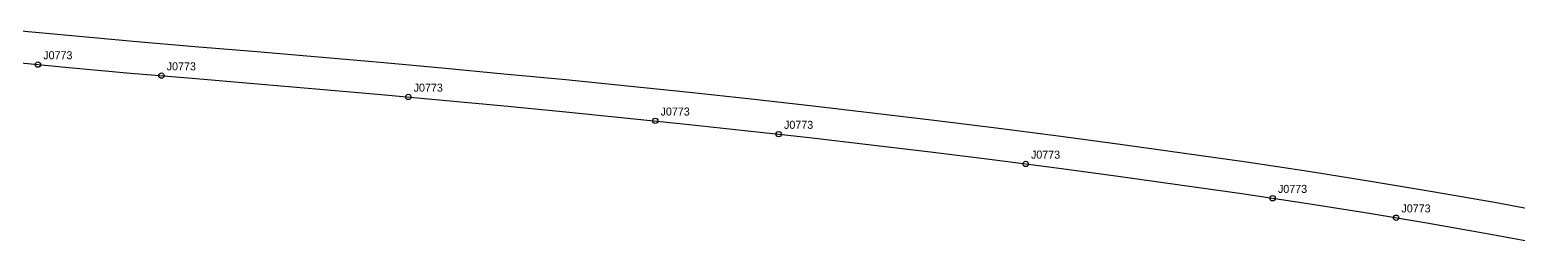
# Model space of a CAD drawing. Header units: millimetres. Extents: x -12 to 2303, y -630 to 492.
# Drawn here: x 1187 to 1745, y 397 to 478 of the extents above; entities that cross this region are included whole.
import ezdxf

# ---------------------------------------------------------------- set-up
doc = ezdxf.new("R2010")
doc.units = ezdxf.units.MM
for name, color, linetype in [('CUT', 1, 'Continuous'), ('LABEL', 7, 'Continuous'), ('NOTCH', 2, 'Continuous'), ('SEW', 5, 'Continuous')]:
    doc.layers.add(name, color=color, linetype=linetype)

msp = doc.modelspace()

# ---------------------------------------------------------------- linework, layer by layer
at = {"layer": 'CUT'}
msp.add_lwpolyline([(1179.81, 477.59), (1202.93, 475.39), (1226, 473.31), (1249.1, 471.36), (1272.25, 469.4), (1295.4, 467.41), (1318.56, 465.38), (1341.73, 463.29), (1364.91, 461.12), (1388.08, 458.88), (1411.26, 456.56), (1434.44, 454.16), (1457.62, 451.67), (1480.81, 449.08), (1504, 446.38), (1527.19, 443.57), (1550.38, 440.67), (1573.57, 437.67), (1596.76, 434.57), (1619.95, 431.37), (1643.16, 428.04), (1666.39, 424.55), (1689.62, 420.88), (1712.86, 417.01), (1736.12, 412.92), (1759.38, 408.58)], dxfattribs=at)
at = {"layer": 'NOTCH'}
for centre in [(1190.25, 464.54), (1236.52, 460.38), (1329.07, 452.38), (1421.61, 443.43), (1467.88, 438.45), (1560.43, 427.27), (1652.99, 414.43), (1699.27, 407.11)]:
    msp.add_circle(centre, 1, dxfattribs=at)
at = {"layer": 'SEW'}
msp.add_lwpolyline([(1178.68, 465.64), (1201.82, 463.45), (1224.96, 461.36), (1248.09, 459.4), (1271.23, 457.45), (1294.36, 455.46), (1317.5, 453.43), (1340.63, 451.34), (1363.77, 449.17), (1386.91, 446.94), (1410.04, 444.62), (1433.18, 442.23), (1456.32, 439.74), (1479.45, 437.15), (1502.59, 434.46), (1525.73, 431.66), (1548.87, 428.77), (1572, 425.78), (1595.14, 422.68), (1618.28, 419.49), (1641.42, 416.17), (1664.56, 412.69), (1687.7, 409.04), (1710.84, 405.18), (1733.98, 401.11), (1757.12, 396.8)], dxfattribs=at)

# ---------------------------------------------------------------- texts
at = {"layer": 'LABEL'}
for p in [(1192.25, 466.54), (1238.52, 462.38), (1331.07, 454.38), (1423.61, 445.43), (1469.88, 440.45), (1562.43, 429.27), (1654.99, 416.43), (1701.27, 409.11)]:
    msp.add_text('J0773', height=3, dxfattribs=at).set_placement(p)

doc.saveas('drawing.dxf')
